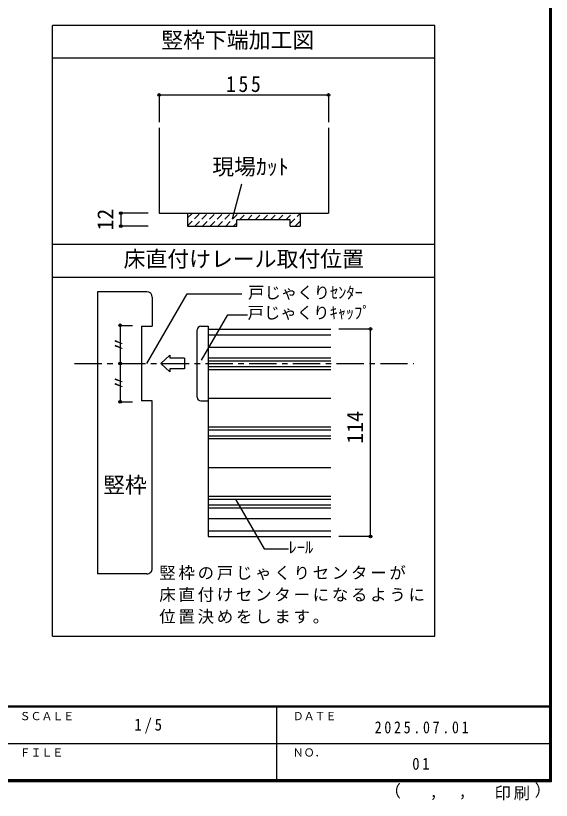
# Model space of a CAD drawing. Units: millimetres, scale not verified, with parts at other scales. Extents: x -973 to 977, y -718 to 696.
# Drawn here: x 486 to 977, y -718 to 0 of the extents above; entities that cross this region are included whole.
import ezdxf
from ezdxf.enums import TextEntityAlignment as Align

# ---------------------------------------------------------------- set-up
doc = ezdxf.new("R2010")
doc.units = ezdxf.units.MM
doc.header["$LTSCALE"] = 5
doc.header["$PDMODE"] = 32
doc.header["$PDSIZE"] = 2.5
doc.linetypes.add('CHAIN1', pattern=[8, 5, -1, 1, -1])
doc.linetypes.add('DASHED1', pattern=[1.8, 1.2, -0.6])
for name, color, linetype in [('0-4_枠', 3, 'Continuous'), ('0-A_文字', 7, 'Continuous'), ('0-B_寸法', 7, 'Continuous'), ('0-C_ハッチ', 4, 'DASHED1'), ('2-1_通り芯', 4, 'CHAIN1'), ('2-4_枠', 3, 'Continuous'), ('2-7_金物', 4, 'Continuous'), ('2-A_寸法', 7, 'Continuous'), ('2-B_ﾊｯﾁ', 4, 'Continuous'), ('F-1_枠', 6, 'Continuous'), ('F-A_文字', 7, 'Continuous')]:
    doc.layers.add(name, color=color, linetype=linetype)
doc.styles.add('ＭＳ ゴシック', font='')
doc.styles.get('ＭＳ ゴシック').set_extended_font_data('MS Gothic')

msp = doc.modelspace()

# ---------------------------------------------------------------- linework, layer by layer
at = {"layer": '0-4_枠'}
for p, q in [((617.663, -102.081), (617.663, -180.2)), ((772.663, -102.081), (772.663, -180.2)), ((617.663, -180.2), (772.663, -180.2)), ((643.663, -180.2), (643.663, -192.2)), ((737.663, -186.5), (688.663, -186.5)), ((688.663, -192.2), (688.663, -186.5)), ((737.663, -192.2), (737.663, -186.5)), ((746.663, -180.2), (746.663, -192.2)), ((643.663, -192.2), (688.663, -192.2)), ((737.663, -192.2), (746.663, -192.2))]:
    msp.add_line(p, q, dxfattribs=at)
at = {"layer": '0-A_文字', "color": 3}
for p, q in [((870.163, -8.5), (520.163, -8.5)), ((520.163, -567.5), (520.163, -8.5)), ((870.163, -567.5), (870.163, -8.5)), ((870.163, -38.5), (520.163, -38.5)), ((870.163, -208.912), (520.163, -208.912)), ((520.163, -238.912), (870.163, -238.912)), ((520.163, -567.5), (870.163, -567.5))]:
    msp.add_line(p, q, dxfattribs=at)
at = {"layer": '0-A_文字'}
msp.add_line((684.904, -185.339), (693.413, -153.583), dxfattribs=at)
at = {"layer": '0-B_寸法', "color": 4}
for p, q in [((617.663, -72.081), (772.663, -72.081)), ((617.663, -72.081), (617.663, -97.081)), ((772.663, -72.081), (772.663, -97.081)), ((607.663, -180.2), (582.663, -180.2)), ((582.663, -180.2), (582.663, -192.2)), ((607.663, -192.2), (582.663, -192.2))]:
    msp.add_line(p, q, dxfattribs=at)
at = {"layer": '0-B_寸法'}
for p in [(617.663, -72.081), (772.663, -72.081), (582.663, -180.2), (582.663, -192.2)]:
    msp.add_point(p, dxfattribs=at)
at = {"layer": '0-C_ハッチ'}
for p, q in [((643.663, -191.761), (655.223, -180.2)), ((643.663, -184.69), (648.152, -180.2)), ((650.294, -192.2), (662.294, -180.2)), ((657.365, -192.2), (669.365, -180.2)), ((664.437, -192.2), (676.437, -180.2)), ((671.508, -192.2), (683.508, -180.2)), ((678.579, -192.2), (690.579, -180.2)), ((691.35, -186.5), (697.65, -180.2)), ((698.421, -186.5), (704.721, -180.2)), ((705.492, -186.5), (711.792, -180.2)), ((712.563, -186.5), (718.863, -180.2)), ((719.634, -186.5), (725.934, -180.2)), ((726.705, -186.5), (733.005, -180.2)), ((733.776, -186.5), (740.076, -180.2)), ((737.663, -189.685), (746.663, -180.685)), ((685.65, -192.2), (688.663, -189.187)), ((742.218, -192.2), (746.663, -187.756))]:
    msp.add_line(p, q, dxfattribs=at)
at = {"layer": '2-1_通り芯'}
msp.add_line((540.163, -318.01), (850.726, -318.01), dxfattribs=at)
at = {"layer": '2-4_枠'}
for p, q in [((561.407, -252.176), (561.407, -510.51)), ((606.407, -252.176), (561.407, -252.176)), ((611.407, -257.176), (611.407, -283.843)), ((601.407, -283.843), (601.407, -352.176)), ((601.407, -283.843), (611.407, -283.843)), ((611.407, -352.176), (601.407, -352.176)), ((611.407, -505.51), (611.407, -352.176)), ((606.407, -510.51), (561.407, -510.51))]:
    msp.add_line(p, q, dxfattribs=at)
for centre, start, end in [((606.407, -257.176), 0.00003, 90), ((606.407, -505.51), 270, 0.00003)]:
    msp.add_arc(centre, 5, start, end, dxfattribs=at)
at = {"layer": '2-7_金物'}
for p, q in [((652.507, -348.843), (652.507, -287.176)), ((655.841, -283.843), (662.507, -283.843)), ((662.507, -283.843), (662.507, -352.176)), ((662.507, -291.562), (774.969, -291.562)), ((662.507, -303.01), (774.969, -303.01)), ((640.95, -313.178), (627.376, -313.178)), ((640.95, -313.178), (640.95, -322.841)), ((662.507, -312.629), (774.969, -312.629)), ((619.094, -318.01), (627.376, -325.602)), ((640.95, -322.841), (627.376, -322.841)), ((627.376, -322.841), (627.376, -325.602)), ((662.507, -323.391), (774.969, -323.391)), ((655.841, -352.176), (662.507, -352.176)), ((662.507, -375.962), (774.969, -375.962)), ((662.507, -386.724), (774.969, -386.724)), ((662.507, -439.295), (774.969, -439.295)), ((662.507, -450.057), (774.969, -450.057)), ((662.507, -459.676), (774.969, -459.676)), ((662.507, -471.124), (774.969, -471.124))]:
    msp.add_line(p, q, dxfattribs=at)
at = {"layer": '2-7_金物', "color": 7}
for p, q in [((662.507, -286.343), (662.507, -349.676)), ((662.507, -286.343), (774.969, -286.343)), ((662.507, -315.343), (774.969, -315.343)), ((662.507, -320.676), (774.969, -320.676)), ((662.507, -349.676), (662.507, -413.01)), ((662.507, -349.676), (774.969, -349.676)), ((662.507, -378.676), (774.969, -378.676)), ((662.507, -384.01), (774.969, -384.01)), ((662.507, -413.01), (662.507, -476.343)), ((662.507, -413.01), (774.969, -413.01)), ((662.507, -442.01), (774.969, -442.01)), ((662.507, -447.343), (774.969, -447.343)), ((662.507, -476.343), (774.969, -476.343))]:
    msp.add_line(p, q, dxfattribs=at)
at = {"layer": '2-7_金物'}
msp.add_lwpolyline([(619.094, -318.01), (627.376, -310.417), (627.376, -313.178)], dxfattribs=at)
for centre, start, end in [((655.841, -287.176), 90, 180), ((655.841, -348.843), 180, 270)]:
    msp.add_arc(centre, 3.333, start, end, dxfattribs=at)
at = {"layer": '2-A_寸法'}
for p, q in [((688.003, -442.602), (713.91, -487.476)), ((713.91, -487.476), (736.145, -487.476))]:
    msp.add_line(p, q, dxfattribs=at)
for points in [[(606.512, -318.01), (643.312, -254.269), (693.403, -254.269)], [(656.426, -314.973), (680.511, -273.256), (698.643, -273.256)]]:
    msp.add_lwpolyline(points, dxfattribs=at)
msp.add_point((581.964, -318.01), dxfattribs=at)
at = {"layer": '2-B_ﾊｯﾁ'}
for p, q in [((581.964, -283.01), (593.352, -283.01)), ((581.964, -283.01), (581.964, -353.01)), ((811.103, -286.343), (782.038, -286.343)), ((811.103, -476.343), (811.103, -286.343)), ((581.964, -353.01), (593.352, -353.01)), ((811.103, -476.343), (782.038, -476.343))]:
    msp.add_line(p, q, dxfattribs=at)
at = {"layer": '2-B_ﾊｯﾁ', "color": 7}
for p in [(581.964, -283.01), (811.103, -286.343), (581.964, -353.01), (811.103, -476.343)]:
    msp.add_point(p, dxfattribs=at)
at = {"layer": 'F-1_枠'}
for p, q in [((974.986, 695.833), (974.986, -700.833)), ((975.82, 695.833), (975.82, -700.833)), ((976.653, 695.833), (976.653, -700.833)), ((976.653, -631.667), (-973.347, -631.667)), ((976.653, -632.5), (-973.347, -632.5)), ((724.986, -632.5), (724.986, -699.167)), ((1.653, -665.833), (974.986, -665.834)), ((976.653, -699.167), (-973.347, -699.167)), ((976.653, -700), (-973.347, -700)), ((976.653, -700.833), (-973.347, -700.833))]:
    msp.add_line(p, q, dxfattribs=at)

# ---------------------------------------------------------------- texts
at = {"layer": '0-A_文字', "style": 'ＭＳ ゴシック'}
for s, p in [('竪枠下端加工図', (619.628, -33.5)), ('現場ｶｯﾄ', (666.324, -149.54)), ('床直付けレール取付位置', (585.163, -233.912))]:
    msp.add_text(s, height=14.66, dxfattribs=at).set_placement(p, align=Align.BOTTOM_LEFT)
at = {"layer": '0-B_寸法', "style": 'ＭＳ ゴシック'}
msp.add_text('12', height=14.66, rotation=90, dxfattribs=at).set_placement((580.163, -196.2), align=Align.BOTTOM_LEFT)
at = {"layer": '0-B_寸法', "insert": (678.913, -69.581), "char_height": 14.66, "attachment_point": 7, "style": 'ＭＳ ゴシック'}
msp.add_mtext('\\T1.27;\\W0.9;155', dxfattribs=at)
at = {"layer": '2-A_寸法', "style": 'ＭＳ ゴシック'}
for s, height, p in [('戸じゃくりｾﾝﾀｰ', 11, (699.104, -261.769)), ('戸じゃくりｷｬｯﾌﾟ', 11, (698.643, -280.211)), ('竪枠', 14.66, (566.407, -440.777)), ('ﾚｰﾙ', 11, (736.145, -494.976))]:
    msp.add_text(s, height=height, dxfattribs=at).set_placement(p, align=Align.BOTTOM_LEFT)
for p in [(589.464, -308.01), (589.464, -343.01)]:
    msp.add_text('〃', height=11, rotation=90, dxfattribs=at).set_placement(p, align=Align.BOTTOM_LEFT)
at = {"layer": '2-A_寸法', "char_height": 11, "attachment_point": 7, "style": 'ＭＳ ゴシック'}
for s, insert in [('\\T1.17;竪枠の戸じゃくりセンターが', (617.821, -516.308)), ('\\T1.17;床直付けセンターになるように', (617.821, -536.308)), ('\\T1.17;位置決めをします。', (617.821, -556.308))]:
    msp.add_mtext(s, dxfattribs=dict(at, insert=insert))
at = {"layer": '2-B_ﾊｯﾁ', "color": 7, "style": 'ＭＳ ゴシック'}
msp.add_text('114', height=14.66, rotation=90, dxfattribs=at).set_placement((808.603, -391.343), align=Align.BOTTOM_LEFT)
at = {"layer": 'F-A_文字', "style": 'ＭＳ ゴシック'}
for s, height, p in [('ＳＣＡＬＥ', 7.331, (489.986, -646.667)), ('ＤＡＴＥ', 7.331, (739.986, -646.667)), ('ＦＩＬＥ', 7.331, (489.986, -680)), ('ＮＯ．', 7.331, (739.986, -680.001)), ('（', 11, (823.992, -718.052)), ('）', 11, (961.387, -717.355)), (',', 11, (865.199, -718.052)), (',', 11, (891.686, -717.588))]:
    msp.add_text(s, height=height, dxfattribs=at).set_placement(p, align=Align.BOTTOM_LEFT)
at = {"layer": 'F-A_文字', "char_height": 11, "attachment_point": 7, "style": 'ＭＳ ゴシック'}
for s, insert in [('\\T1.38;\\W0.9;1/5', (594.986, -656.667)), ('\\T1.39;\\W0.85;2025.07.01', (814.986, -656.667)), ('\\T1.36;\\W0.9;01', (849.361, -690.001)), ('\\T1.17;印刷', (924.678, -717.82))]:
    msp.add_mtext(s, dxfattribs=dict(at, insert=insert))

doc.saveas('drawing.dxf')
